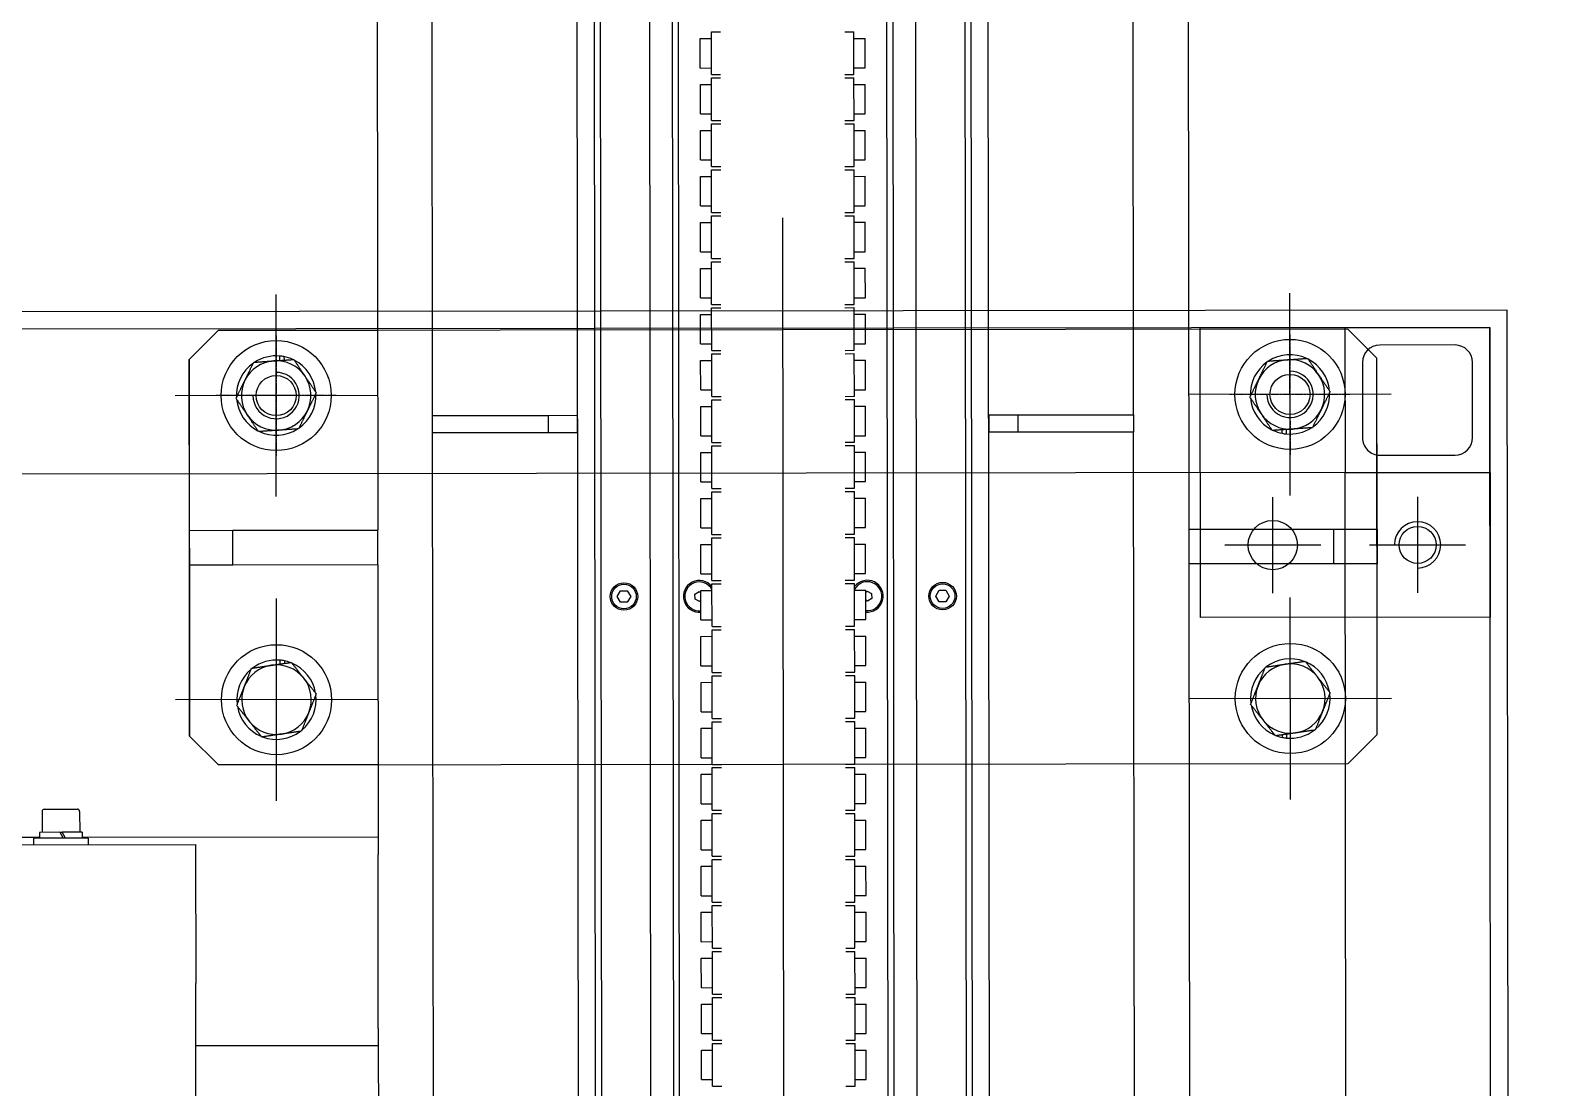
# Model space of a CAD drawing. Header units: feet. Extents: x -99009 to 3252343, y -11094690 to 9035152.
# Drawn here: x 2520143 to 2520664, y -1972235 to -1971870 of the extents above; entities that cross this region are included whole.
import ezdxf

# ---------------------------------------------------------------- set-up
doc = ezdxf.new("R2010")
doc.units = ezdxf.units.FT
doc.linetypes.add('CHAIN', pattern=[0.7087, 0.4724, -0.0591, 0.1181, -0.0591])
for name, color, linetype in [('1', 1, 'Continuous'), ('K-LINE', 7, 'Continuous'), ('栗本図面枠', 7, 'Continuous')]:
    doc.layers.add(name, color=color, linetype=linetype)

# ---------------------------------------------------------------- blocks, each defined once
blk = doc.blocks.new('K24582845e8a56')
at = {"layer": '栗本図面枠', "color": 1}
for p, q in [((-3309.55, 250), (-4554.55, 250)), ((-4554.55, 250), (-4554.55, -506)), ((-3309.55, 244), (-4548.55, 244)), ((-4548.55, 244), (-4548.55, -500)), ((-4498.55, 244), (-4548.55, 244)), ((-4548.55, 244), (-4548.55, 194)), ((-4548.55, 144), (-4548.55, 244)), ((-4548.55, 244), (-4448.55, 244)), ((-4498.55, 194), (-4498.55, 244)), ((-4448.55, 244), (-4448.55, 144)), ((-4510.55, 238), (-4536.55, 238)), ((-4473.55, 202.42), (-4473.55, 235.57)), ((-4542.55, 232), (-4542.55, 206)), ((-4504.55, 206), (-4504.55, 232)), ((-4490.13, 219), (-4456.98, 219)), ((-4548.05, 195), (-4538.05, 205)), ((-4548.05, 195), (-4538.05, 205)), ((-4479.05, 205), (-4538.05, 205)), ((-4408.05, 205), (-4538.05, 205)), ((-4479.05, 190), (-4479.05, 205)), ((-4479.05, 205), (-4467.05, 205)), ((-4408.05, 205), (-4467.05, 205)), ((-4467.05, 205), (-4467.05, 190)), ((-4408.05, 205), (-4398.05, 195)), ((-4408.05, 205), (-4398.05, 195)), ((-4536.55, 200), (-4510.55, 200)), ((-4548.55, 194), (-4498.55, 194)), ((-4548.05, 195), (-4548.05, 140)), ((-4548.05, 195), (-4548.05, -195)), ((-3359.55, 194), (-4498.55, 194)), ((-4498.55, 194), (-4498.55, -450)), ((-4398.05, 140), (-4398.05, 195)), ((-4398.05, -195), (-4398.05, 195)), ((-4479.05, 140), (-4479.05, 190)), ((-4479.05, 190), (-4467.05, 190)), ((-4467.05, 190), (-4467.05, 140)), ((-4473.55, 185.57), (-4473.55, 152.42)), ((-4513.44, 173.68), (-4511.92, 173.68)), ((-4512.13, 172.28), (-4513.34, 172.28)), ((-4408.23, 173.68), (-4406.92, 173.68)), ((-4407.13, 172.28), (-4408.03, 172.28)), ((-4456.98, 169), (-4490.13, 169)), ((-4448.55, 144), (-4548.55, 144)), ((-4662.55, 140), (-4479.05, 140)), ((-4479.05, 140), (-4467.05, 140)), ((-4467.05, 140), (-4258.05, 140)), ((-4518.61, 121), (-4987.61, 121)), ((-4518.61, 81), (-4518.61, 121)), ((-4518.61, 121), (-4512.61, 121)), ((-4138.61, 121), (-4512.61, 121)), ((-4512.61, 121), (-4512.61, 81)), ((-4518.61, 71), (-4518.61, 81)), ((-4518.61, 81), (-4512.61, 81)), ((-4512.61, 81), (-4512.61, 71)), ((-4063.31, 71), (-5150.61, 71)), ((-4518.61, 71), (-4512.61, 71)), ((-4099.26, 63), (-5294.05, 63)), ((-5150.61, 65), (-4063.31, 65)), ((-4458.05, 56.15), (-4456.05, 57.31)), ((-4458.05, 53.85), (-4458.05, 56.15)), ((-4456.05, 52.69), (-4458.05, 53.85)), ((-4456.05, 57.31), (-4454.05, 56.15)), ((-4454.05, 53.85), (-4456.05, 52.69)), ((-4454.05, 56.15), (-4454.05, 53.85)), ((-4158.3, 46), (-5294.05, 46)), ((-5294.05, 38), (-4158.3, 38)), ((-4118.88, 36), (-5194.05, 36)), ((-4638.47, 28.44), (-4648.63, 28.44)), ((-4648.63, 24.61), (-4648.63, 28.44)), ((-4638.47, 24.61), (-4638.47, 28.44)), ((-4622.6, 28.44), (-4632.76, 28.44)), ((-4632.76, 24.61), (-4632.76, 28.44)), ((-4622.6, 24.61), (-4622.6, 28.44)), ((-4606.72, 28.44), (-4616.88, 28.44)), ((-4616.88, 24.61), (-4616.88, 28.44)), ((-4606.72, 24.61), (-4606.72, 28.44)), ((-4590.85, 28.44), (-4601.01, 28.44)), ((-4601.01, 24.61), (-4601.01, 28.44)), ((-4590.85, 24.61), (-4590.85, 28.44)), ((-4574.97, 28.44), (-4585.13, 28.44)), ((-4585.13, 24.61), (-4585.13, 28.44)), ((-4574.97, 24.61), (-4574.97, 28.44)), ((-4559.1, 28.44), (-4569.26, 28.44)), ((-4569.26, 24.61), (-4569.26, 28.44)), ((-4559.1, 24.61), (-4559.1, 28.44)), ((-4543.22, 28.44), (-4553.38, 28.44)), ((-4553.38, 24.61), (-4553.38, 28.44)), ((-4543.22, 24.61), (-4543.22, 28.44)), ((-4527.35, 28.44), (-4537.51, 28.44)), ((-4537.51, 24.61), (-4537.51, 28.44)), ((-4527.35, 24.61), (-4527.35, 28.44)), ((-4511.47, 28.44), (-4521.63, 28.44)), ((-4521.63, 24.61), (-4521.63, 28.44)), ((-4511.47, 24.61), (-4511.47, 28.44)), ((-4495.6, 28.44), (-4505.76, 28.44)), ((-4505.76, 24.61), (-4505.76, 28.44)), ((-4495.6, 24.61), (-4495.6, 28.44)), ((-4479.72, 28.44), (-4489.88, 28.44)), ((-4489.88, 24.61), (-4489.88, 28.44)), ((-4479.72, 24.61), (-4479.72, 28.44)), ((-4463.85, 28.44), (-4474.01, 28.44)), ((-4474.01, 24.61), (-4474.01, 28.44)), ((-4463.85, 24.61), (-4463.85, 28.44)), ((-4447.97, 28.44), (-4458.13, 28.44)), ((-4458.13, 24.61), (-4458.13, 28.44)), ((-4457.78, 28.94), (-4456.97, 30.47)), ((-4457.47, 28.44), (-4457.78, 28.94)), ((-4456.97, 30.47), (-4455.24, 30.53)), ((-4455.24, 30.53), (-4454.32, 29.06)), ((-4454.32, 29.06), (-4454.65, 28.44)), ((-4447.97, 24.61), (-4447.97, 28.44)), ((-4432.1, 28.44), (-4442.26, 28.44)), ((-4442.26, 24.61), (-4442.26, 28.44)), ((-4432.1, 24.61), (-4432.1, 28.44)), ((-4416.22, 28.44), (-4426.38, 28.44)), ((-4426.38, 24.61), (-4426.38, 28.44)), ((-4416.22, 24.61), (-4416.22, 28.44)), ((-4400.35, 28.44), (-4410.51, 28.44)), ((-4410.51, 24.61), (-4410.51, 28.44)), ((-4400.35, 24.61), (-4400.35, 28.44)), ((-4384.47, 28.44), (-4394.63, 28.44)), ((-4394.63, 24.61), (-4394.63, 28.44)), ((-4384.47, 24.61), (-4384.47, 28.44)), ((-4368.6, 28.44), (-4378.76, 28.44)), ((-4378.76, 24.61), (-4378.76, 28.44)), ((-4368.6, 24.61), (-4368.6, 28.44)), ((-4352.72, 28.44), (-4362.88, 28.44)), ((-4362.88, 24.61), (-4362.88, 28.44)), ((-4352.72, 24.61), (-4352.72, 28.44)), ((-4336.85, 28.44), (-4347.01, 28.44)), ((-4347.01, 24.61), (-4347.01, 28.44)), ((-4336.85, 24.61), (-4336.85, 28.44)), ((-4320.97, 28.44), (-4331.13, 28.44)), ((-4331.13, 24.61), (-4331.13, 28.44)), ((-4320.97, 24.61), (-4320.97, 28.44)), ((-4305.1, 28.44), (-4315.26, 28.44)), ((-4315.26, 24.61), (-4315.26, 28.44)), ((-4305.1, 24.61), (-4305.1, 28.44)), ((-4289.22, 28.44), (-4299.38, 28.44)), ((-4299.38, 24.61), (-4299.38, 28.44)), ((-4289.22, 24.61), (-4289.22, 28.44)), ((-4636.19, 24.61), (-4650.92, 24.61)), ((-4650.92, 21.41), (-4650.92, 24.61)), ((-4636.19, 21.41), (-4636.19, 24.61)), ((-4620.31, 24.61), (-4635.04, 24.61)), ((-4635.04, 21.41), (-4635.04, 24.61)), ((-4620.31, 21.41), (-4620.31, 24.61)), ((-4604.44, 24.61), (-4619.17, 24.61)), ((-4619.17, 21.41), (-4619.17, 24.61)), ((-4604.44, 21.41), (-4604.44, 24.61)), ((-4588.56, 24.61), (-4603.29, 24.61)), ((-4603.29, 21.41), (-4603.29, 24.61)), ((-4588.56, 21.41), (-4588.56, 24.61)), ((-4572.69, 24.61), (-4587.42, 24.61)), ((-4587.42, 21.41), (-4587.42, 24.61)), ((-4572.69, 21.41), (-4572.69, 24.61)), ((-4556.81, 24.61), (-4571.54, 24.61)), ((-4571.54, 21.41), (-4571.54, 24.61)), ((-4556.81, 21.41), (-4556.81, 24.61)), ((-4540.94, 24.61), (-4555.67, 24.61)), ((-4555.67, 21.41), (-4555.67, 24.61)), ((-4540.94, 21.41), (-4540.94, 24.61)), ((-4525.06, 24.61), (-4539.79, 24.61)), ((-4539.79, 21.41), (-4539.79, 24.61)), ((-4525.06, 21.41), (-4525.06, 24.61)), ((-4509.19, 24.61), (-4523.92, 24.61)), ((-4523.92, 21.41), (-4523.92, 24.61)), ((-4509.19, 21.41), (-4509.19, 24.61)), ((-4493.31, 24.61), (-4508.04, 24.61)), ((-4508.04, 21.41), (-4508.04, 24.61)), ((-4493.31, 21.41), (-4493.31, 24.61)), ((-4477.44, 24.61), (-4492.17, 24.61)), ((-4492.17, 21.41), (-4492.17, 24.61)), ((-4477.44, 21.41), (-4477.44, 24.61)), ((-4461.56, 24.61), (-4476.29, 24.61)), ((-4476.29, 21.41), (-4476.29, 24.61)), ((-4461.56, 21.41), (-4461.56, 24.61)), ((-4445.69, 24.61), (-4460.42, 24.61)), ((-4460.42, 21.41), (-4460.42, 24.61)), ((-4445.69, 21.41), (-4445.69, 24.61)), ((-4429.81, 24.61), (-4444.54, 24.61)), ((-4444.54, 21.41), (-4444.54, 24.61)), ((-4429.81, 21.41), (-4429.81, 24.61)), ((-4413.94, 24.61), (-4428.67, 24.61)), ((-4428.67, 21.41), (-4428.67, 24.61)), ((-4413.94, 21.41), (-4413.94, 24.61)), ((-4398.06, 24.61), (-4412.79, 24.61)), ((-4412.79, 21.41), (-4412.79, 24.61)), ((-4398.06, 21.41), (-4398.06, 24.61)), ((-4382.19, 24.61), (-4396.92, 24.61)), ((-4396.92, 21.41), (-4396.92, 24.61)), ((-4382.19, 21.41), (-4382.19, 24.61)), ((-4366.31, 24.61), (-4381.04, 24.61)), ((-4381.04, 21.41), (-4381.04, 24.61)), ((-4366.31, 21.41), (-4366.31, 24.61)), ((-4350.44, 24.61), (-4365.17, 24.61)), ((-4365.17, 21.41), (-4365.17, 24.61)), ((-4350.44, 21.41), (-4350.44, 24.61)), ((-4334.56, 24.61), (-4349.29, 24.61)), ((-4349.29, 21.41), (-4349.29, 24.61)), ((-4334.56, 21.41), (-4334.56, 24.61)), ((-4318.69, 24.61), (-4333.42, 24.61)), ((-4333.42, 21.41), (-4333.42, 24.61)), ((-4318.69, 21.41), (-4318.69, 24.61)), ((-4302.81, 24.61), (-4317.54, 24.61)), ((-4317.54, 21.41), (-4317.54, 24.61)), ((-4302.81, 21.41), (-4302.81, 24.61)), ((-4286.94, 24.61), (-4301.67, 24.61)), ((-4301.67, 21.41), (-4301.67, 24.61)), ((-4286.94, 21.41), (-4286.94, 24.61)), ((-3264.58, 0), (-4586.7, 0)), ((-4650.92, -24.62), (-4650.92, -21.42)), ((-4636.19, -24.62), (-4650.92, -24.62)), ((-4648.63, -28.44), (-4648.63, -24.62)), ((-4638.47, -28.44), (-4638.47, -24.62)), ((-4636.19, -24.62), (-4636.19, -21.42)), ((-4635.04, -24.62), (-4635.04, -21.42)), ((-4620.31, -24.62), (-4635.04, -24.62)), ((-4632.76, -28.44), (-4632.76, -24.62)), ((-4622.6, -28.44), (-4622.6, -24.62)), ((-4620.31, -24.62), (-4620.31, -21.42)), ((-4619.17, -24.62), (-4619.17, -21.42)), ((-4604.44, -24.62), (-4619.17, -24.62)), ((-4616.88, -28.44), (-4616.88, -24.62)), ((-4606.72, -28.44), (-4606.72, -24.62)), ((-4604.44, -24.62), (-4604.44, -21.42)), ((-4603.29, -24.62), (-4603.29, -21.42)), ((-4588.56, -24.62), (-4603.29, -24.62)), ((-4601.01, -28.44), (-4601.01, -24.62)), ((-4590.85, -28.44), (-4590.85, -24.62)), ((-4588.56, -24.62), (-4588.56, -21.42)), ((-4587.42, -24.62), (-4587.42, -21.42)), ((-4572.69, -24.62), (-4587.42, -24.62)), ((-4585.13, -28.44), (-4585.13, -24.62)), ((-4574.97, -28.44), (-4574.97, -24.62)), ((-4572.69, -24.62), (-4572.69, -21.42)), ((-4571.54, -24.62), (-4571.54, -21.42)), ((-4556.81, -24.62), (-4571.54, -24.62)), ((-4569.26, -28.44), (-4569.26, -24.62)), ((-4559.1, -28.44), (-4559.1, -24.62)), ((-4556.81, -24.62), (-4556.81, -21.42)), ((-4555.67, -24.62), (-4555.67, -21.42)), ((-4540.94, -24.62), (-4555.67, -24.62)), ((-4553.38, -28.44), (-4553.38, -24.62)), ((-4543.22, -28.44), (-4543.22, -24.62)), ((-4540.94, -24.62), (-4540.94, -21.42)), ((-4539.79, -24.62), (-4539.79, -21.42)), ((-4525.06, -24.62), (-4539.79, -24.62)), ((-4537.51, -28.44), (-4537.51, -24.62)), ((-4527.35, -28.44), (-4527.35, -24.62)), ((-4525.06, -24.62), (-4525.06, -21.42)), ((-4523.92, -24.62), (-4523.92, -21.42)), ((-4509.19, -24.62), (-4523.92, -24.62)), ((-4521.63, -28.44), (-4521.63, -24.62)), ((-4511.47, -28.44), (-4511.47, -24.62)), ((-4509.19, -24.62), (-4509.19, -21.42)), ((-4508.04, -24.62), (-4508.04, -21.42)), ((-4493.31, -24.62), (-4508.04, -24.62)), ((-4505.76, -28.44), (-4505.76, -24.62)), ((-4495.6, -28.44), (-4495.6, -24.62)), ((-4493.31, -24.62), (-4493.31, -21.42)), ((-4492.17, -24.62), (-4492.17, -21.42)), ((-4477.44, -24.62), (-4492.17, -24.62)), ((-4489.88, -28.44), (-4489.88, -24.62)), ((-4479.72, -28.44), (-4479.72, -24.62)), ((-4477.44, -24.62), (-4477.44, -21.42)), ((-4476.29, -24.62), (-4476.29, -21.42)), ((-4461.56, -24.62), (-4476.29, -24.62)), ((-4474.01, -28.44), (-4474.01, -24.62)), ((-4463.85, -28.44), (-4463.85, -24.62)), ((-4461.56, -24.62), (-4461.56, -21.42)), ((-4460.42, -24.62), (-4460.42, -21.42)), ((-4445.69, -24.62), (-4460.42, -24.62)), ((-4458.13, -28.44), (-4458.13, -24.62)), ((-4447.97, -28.44), (-4447.97, -24.62)), ((-4445.69, -24.62), (-4445.69, -21.42)), ((-4444.54, -24.62), (-4444.54, -21.42)), ((-4429.81, -24.62), (-4444.54, -24.62)), ((-4442.26, -28.44), (-4442.26, -24.62)), ((-4432.1, -28.44), (-4432.1, -24.62)), ((-4429.81, -24.62), (-4429.81, -21.42)), ((-4428.67, -24.62), (-4428.67, -21.42)), ((-4413.94, -24.62), (-4428.67, -24.62)), ((-4426.38, -28.44), (-4426.38, -24.62)), ((-4416.22, -28.44), (-4416.22, -24.62)), ((-4413.94, -24.62), (-4413.94, -21.42)), ((-4412.79, -24.62), (-4412.79, -21.42)), ((-4398.06, -24.62), (-4412.79, -24.62)), ((-4410.51, -28.44), (-4410.51, -24.62)), ((-4400.35, -28.44), (-4400.35, -24.62)), ((-4398.06, -24.62), (-4398.06, -21.42)), ((-4396.92, -24.62), (-4396.92, -21.42)), ((-4382.19, -24.62), (-4396.92, -24.62)), ((-4394.63, -28.44), (-4394.63, -24.62)), ((-4384.47, -28.44), (-4384.47, -24.62)), ((-4382.19, -24.62), (-4382.19, -21.42)), ((-4381.04, -24.62), (-4381.04, -21.42)), ((-4366.31, -24.62), (-4381.04, -24.62)), ((-4378.76, -28.44), (-4378.76, -24.62)), ((-4368.6, -28.44), (-4368.6, -24.62)), ((-4366.31, -24.62), (-4366.31, -21.42)), ((-4365.17, -24.62), (-4365.17, -21.42)), ((-4350.44, -24.62), (-4365.17, -24.62)), ((-4362.88, -28.44), (-4362.88, -24.62)), ((-4352.72, -28.44), (-4352.72, -24.62)), ((-4350.44, -24.62), (-4350.44, -21.42)), ((-4349.29, -24.62), (-4349.29, -21.42)), ((-4334.56, -24.62), (-4349.29, -24.62)), ((-4347.01, -28.44), (-4347.01, -24.62)), ((-4336.85, -28.44), (-4336.85, -24.62)), ((-4334.56, -24.62), (-4334.56, -21.42)), ((-4333.42, -24.62), (-4333.42, -21.42)), ((-4318.69, -24.62), (-4333.42, -24.62)), ((-4331.13, -28.44), (-4331.13, -24.62)), ((-4320.97, -28.44), (-4320.97, -24.62)), ((-4318.69, -24.62), (-4318.69, -21.42)), ((-4317.54, -24.62), (-4317.54, -21.42)), ((-4302.81, -24.62), (-4317.54, -24.62)), ((-4315.26, -28.44), (-4315.26, -24.62)), ((-4305.1, -28.44), (-4305.1, -24.62)), ((-4302.81, -24.62), (-4302.81, -21.42)), ((-4301.67, -24.62), (-4301.67, -21.42)), ((-4286.94, -24.62), (-4301.67, -24.62)), ((-4299.38, -28.44), (-4299.38, -24.62)), ((-4289.22, -28.44), (-4289.22, -24.62)), ((-4286.94, -24.62), (-4286.94, -21.42)), ((-4638.47, -28.44), (-4648.63, -28.44)), ((-4622.6, -28.44), (-4632.76, -28.44)), ((-4606.72, -28.44), (-4616.88, -28.44)), ((-4590.85, -28.44), (-4601.01, -28.44)), ((-4574.97, -28.44), (-4585.13, -28.44)), ((-4559.1, -28.44), (-4569.26, -28.44)), ((-4543.22, -28.44), (-4553.38, -28.44)), ((-4527.35, -28.44), (-4537.51, -28.44)), ((-4511.47, -28.44), (-4521.63, -28.44)), ((-4495.6, -28.44), (-4505.76, -28.44)), ((-4479.72, -28.44), (-4489.88, -28.44)), ((-4463.85, -28.44), (-4474.01, -28.44)), ((-4447.97, -28.44), (-4458.13, -28.44)), ((-4457.78, -29.06), (-4457.45, -28.44)), ((-4456.87, -30.53), (-4457.78, -29.06)), ((-4455.14, -30.47), (-4456.87, -30.53)), ((-4454.32, -28.94), (-4455.14, -30.47)), ((-4454.63, -28.44), (-4454.32, -28.94)), ((-4432.1, -28.44), (-4442.26, -28.44)), ((-4416.22, -28.44), (-4426.38, -28.44)), ((-4400.35, -28.44), (-4410.51, -28.44)), ((-4384.47, -28.44), (-4394.63, -28.44)), ((-4368.6, -28.44), (-4378.76, -28.44)), ((-4352.72, -28.44), (-4362.88, -28.44)), ((-4336.85, -28.44), (-4347.01, -28.44)), ((-4320.97, -28.44), (-4331.13, -28.44)), ((-4305.1, -28.44), (-4315.26, -28.44)), ((-4289.22, -28.44), (-4299.38, -28.44)), ((-4005.55, -36), (-5194.05, -36)), ((-4005.5, -38), (-5294.05, -38)), ((-5294.05, -46), (-4003.38, -46)), ((-4458.05, -53.85), (-4456.05, -52.69)), ((-4458.05, -56.15), (-4458.05, -53.85)), ((-4456.05, -57.31), (-4458.05, -56.15)), ((-4456.05, -52.69), (-4454.05, -53.85)), ((-4454.05, -56.15), (-4456.05, -57.31)), ((-4454.05, -53.85), (-4454.05, -56.15)), ((-5294.05, -63), (-4000.88, -63)), ((-4063.31, -65), (-5150.61, -65)), ((-5150.61, -71), (-4063.31, -71)), ((-4512.61, -71), (-4518.61, -71)), ((-4518.61, -81), (-4518.61, -71)), ((-4512.61, -71), (-4512.61, -81)), ((-4512.61, -81), (-4518.61, -81)), ((-4518.61, -121), (-4518.61, -81)), ((-4512.61, -81), (-4512.61, -121)), ((-4518.61, -121), (-4987.61, -121)), ((-4512.61, -121), (-4518.61, -121)), ((-4138.61, -121), (-4512.61, -121)), ((-4662.55, -140), (-4479.05, -140)), ((-4548.05, -195), (-4548.05, -140)), ((-4467.05, -140), (-4479.05, -140)), ((-4479.05, -190), (-4479.05, -140)), ((-4467.05, -140), (-4373.05, -140)), ((-4467.05, -140), (-4467.05, -190)), ((-4398.05, -140), (-4398.05, -195)), ((-4373.05, -140), (-4373.05, -242.1)), ((-4373.05, -140), (-4367.05, -140)), ((-4307.05, -140), (-4367.05, -140)), ((-4307.05, -140), (-4301.05, -140)), ((-4301.05, -140), (-4258.05, -140)), ((-4301.05, -140), (-4301.05, -203)), ((-4537.67, -173.68), (-4539.19, -173.68)), ((-4538.98, -172.28), (-4537.76, -172.28)), ((-4432.87, -173.68), (-4434.19, -173.68)), ((-4433.98, -172.28), (-4433.08, -172.28)), ((-4467.05, -190), (-4479.05, -190)), ((-4479.05, -205), (-4479.05, -190)), ((-4467.05, -190), (-4467.05, -205)), ((-4538.05, -205), (-4548.05, -195)), ((-4538.05, -205), (-4548.05, -195)), ((-4398.05, -195), (-4408.05, -205)), ((-4398.05, -195), (-4408.05, -205)), ((-4370.55, -513), (-4370.55, -203)), ((-4370.55, -203), (-4322.66, -203)), ((-4000.16, -203), (-4322.66, -203)), ((-4479.05, -205), (-4538.05, -205)), ((-4538.05, -205), (-4408.05, -205)), ((-4467.05, -205), (-4479.05, -205)), ((-4408.05, -205), (-4467.05, -205)), ((-4382.85, -255.2), (-4382.85, -243.8)), ((-4382.05, -243), (-4374.85, -243)), ((-4374.85, -242.1), (-4374.85, -249.1)), ((-4374.85, -242.1), (-4372.85, -242.1)), ((-4372.85, -240.1), (-4372.85, -258.9)), ((-4372.85, -240.1), (-4370.55, -240.1)), ((-4372.85, -247.95), (-4374.85, -249.1)), ((-4374.85, -249.9), (-4372.85, -248.75)), ((-4374.85, -249.9), (-4374.85, -249.1)), ((-4374.85, -249.9), (-4374.85, -256.9)), ((-4382.05, -256), (-4374.85, -256)), ((-4374.85, -256.9), (-4372.85, -256.9)), ((-4373.05, -256.9), (-4373.05, -489.1)), ((-4372.85, -258.9), (-4370.55, -258.9))]:
    blk.add_line(p, q, dxfattribs=at)
at = {"layer": '栗本図面枠', "color": 1, "ltscale": 7.755033}
for p, q in [((-4525.55, 209.9), (-4525.55, 140.1)), ((-4420.55, 209.9), (-4420.55, 140.1)), ((-4490.65, 175), (-4560.45, 175)), ((-4385.65, 175), (-4455.45, 175)), ((-4525.55, -140.1), (-4525.55, -209.9)), ((-4420.55, -140.1), (-4420.55, -209.9)), ((-4490.65, -175), (-4560.45, -175)), ((-4385.65, -175), (-4455.45, -175))]:
    blk.add_line(p, q, dxfattribs=at)
at = {"layer": '栗本図面枠', "color": 1, "linetype": 'CHAIN', "ltscale": 5.755142}
for p, q in [((-4525.55, 195.72), (-4525.55, 154.28)), ((-4546.27, 175), (-4504.83, 175)), ((-4525.55, -154.28), (-4525.55, -195.72)), ((-4546.27, -175), (-4504.83, -175))]:
    blk.add_line(p, q, dxfattribs=at)
at = {"layer": '栗本図面枠', "color": 1, "ltscale": 1.763693}
blk.add_line((-4525.55, -167.06), (-4525.55, -182.94), dxfattribs=at)
at = {"layer": '栗本図面枠', "color": 1, "ltscale": 3.981628}
blk.add_line((-4497.65, -175), (-4533.49, -175), dxfattribs=at)
at = {"layer": '栗本図面枠', "color": 1}
for centre, radius in [((-4473.55, 219), 6.4), ((-4525.55, 175), 19), ((-4420.55, 175), 19), ((-4525.55, 175), 6.92), ((-4473.55, 169), 8.5), ((-4456.05, 55), 4.75), ((-4456.05, 55), 4.25), ((-4456.05, -55), 4.75), ((-4456.05, -55), 4.25), ((-4525.55, -175), 19), ((-4420.55, -175), 19), ((-4525.55, -175), 6.92)]:
    blk.add_circle(centre, radius, dxfattribs=at)
for centre, radius, start, end in [((-4536.55, 232), 6, 90, 180), ((-4510.55, 232), 6, 0, 90), ((-4473.55, 219), 8, 0, 270), ((-4536.55, 206), 6, 180, 270), ((-4510.55, 206), 6, 270, 0), ((-4525.55, 175), 13.7, 95.0014, 152.6951), ((-4525.55, 175), 13.7, 35.0014, 92.6951), ((-4420.55, 175), 13.7, 99.4715, 157.1652), ((-4420.55, 175), 13.7, 39.4715, 97.1652), ((-4525.55, 175), 12, 123.8483, 183.8483), ((-4525.55, 175), 8, 270, 180), ((-4525.55, 175), 12, 63.8483, 123.8483), ((-4525.55, 175), 12, 3.8483, 63.8483), ((-4420.55, 175), 12, 128.3184, 188.3184), ((-4420.55, 175), 12, 68.3184, 128.3184), ((-4420.55, 175), 12, 8.3184, 68.3184), ((-4420.55, 175), 13.7, 354.4679, 37.1652), ((-4525.55, 175), 13.7, 155.0014, 212.6951), ((-4525.55, 175), 13.7, 354.4679, 32.6951), ((-4420.55, 175), 13.7, 159.4715, 217.1652), ((-4525.55, 175), 12, 183.8483, 243.8483), ((-4525.55, 175), 12, 303.8483, 3.8483), ((-4525.55, 175), 13.7, 335.0014, 348.5453), ((-4525.55, 175), 13.7, 348.5453, 354.4679), ((-4420.55, 175), 12, 188.3184, 248.3184), ((-4420.55, 175), 12, 308.3184, 8.3184), ((-4420.55, 175), 13.7, 339.4715, 348.5453), ((-4420.55, 175), 13.7, 348.5453, 354.4679), ((-4525.55, 175), 13.7, 215.0014, 272.6951), ((-4525.55, 175), 13.7, 275.0014, 332.6951), ((-4420.55, 175), 13.7, 279.4715, 337.1652), ((-4525.55, 175), 12, 243.8483, 303.8483), ((-4420.55, 175), 13.7, 219.4715, 277.1652), ((-4420.55, 175), 12, 248.3184, 308.3184), ((-4456.05, 29), 5.5, 354.1561, 232.8705), ((-4456.05, 29), 5, 353.5694, 241.2826), ((-4456.05, -29), 5.5, 127.1295, 5.8439), ((-4456.05, -29), 5, 118.7174, 6.4306), ((-4525.55, -175), 13.7, 95.0014, 152.6951), ((-4525.55, -175), 13.7, 35.0014, 92.6951), ((-4420.55, -175), 13.7, 99.4715, 157.1652), ((-4420.55, -175), 13.7, 39.4715, 97.1652), ((-4525.55, -175), 12, 123.8483, 183.8483), ((-4525.55, -175), 12, 63.8483, 123.8483), ((-4525.55, -175), 12, 3.8483, 63.8483), ((-4420.55, -175), 12, 128.3184, 188.3184), ((-4420.55, -175), 12, 68.3184, 128.3184), ((-4420.55, -175), 12, 8.3184, 68.3184), ((-4420.55, -175), 13.7, 339.4715, 37.1652), ((-4525.55, -175), 13.7, 155.0014, 168.5453), ((-4525.55, -175), 8, 270, 180), ((-4525.55, -175), 13.7, 335.0014, 32.6951), ((-4420.55, -175), 13.7, 159.4715, 168.5453), ((-4525.55, -175), 13.7, 174.4679, 212.6951), ((-4525.55, -175), 13.7, 168.5453, 174.4679), ((-4525.55, -175), 12, 183.8483, 243.8483), ((-4525.55, -175), 12, 303.8483, 3.8483), ((-4420.55, -175), 13.7, 174.4679, 217.1652), ((-4420.55, -175), 13.7, 168.5453, 174.4679), ((-4420.55, -175), 12, 188.3184, 248.3184), ((-4420.55, -175), 12, 308.3184, 8.3184), ((-4525.55, -175), 13.7, 275.0014, 332.6951), ((-4420.55, -175), 13.7, 279.4715, 337.1652), ((-4525.55, -175), 13.7, 215.0014, 272.6951), ((-4525.55, -175), 12, 243.8483, 303.8483), ((-4420.55, -175), 13.7, 219.4715, 277.1652), ((-4420.55, -175), 12, 248.3184, 308.3184), ((-4382.05, -243.8), 0.8, 90, 180), ((-4382.05, -255.2), 0.8, 180, 270)]:
    blk.add_arc(centre, radius, start, end, dxfattribs=at)
for points, weights in [([(-4532.24, 184.97), (-4529.57, 186.76), (-4526.48, 188.83)], [1, 1.04314139574, 1.01001874936]), ([(-4526.48, 188.83), (-4523.15, 187.19), (-4520.26, 185.77)], [1.01001874936, 1.04314139574, 1]), ([(-4427.99, 184.41), (-4425.47, 186.41), (-4422.56, 188.71)], [1, 1.04314139574, 1.01001874936]), ([(-4422.56, 188.71), (-4419.11, 187.34), (-4416.12, 186.15)], [1.01001874936, 1.04314139574, 1]), ([(-4537.99, 181.11), (-4534.91, 183.18), (-4532.24, 184.97)], [1.01001874936, 1.04314139574, 1]), ([(-4520.26, 185.77), (-4517.38, 184.35), (-4514.05, 182.72)], [1, 1.04314139574, 1.01001874936]), ([(-4514.05, 182.72), (-4513.8, 179.01), (-4513.58, 175.81)], [1.01001874936, 1.04314139574, 1]), ([(-4433.43, 180.12), (-4430.52, 182.42), (-4427.99, 184.41)], [1.01001874936, 1.04314139574, 1]), ([(-4416.12, 186.15), (-4413.13, 184.96), (-4409.68, 183.59)], [1, 1.04314139574, 1.01001874936]), ([(-4409.68, 183.59), (-4409.14, 179.92), (-4408.68, 176.74)], [1.01001874936, 1.04314139574, 1]), ([(-4537.53, 174.19), (-4537.74, 177.4), (-4537.99, 181.11)], [1, 1.04314139574, 1.01001874936]), ([(-4432.43, 173.26), (-4432.89, 176.45), (-4433.43, 180.12)], [1, 1.04314139574, 1.01001874936]), ([(-4537.06, 167.28), (-4537.31, 170.99), (-4537.53, 174.19)], [1.01001874936, 1.04314139574, 1]), ([(-4513.58, 175.81), (-4513.36, 172.6), (-4513.12, 168.89)], [1, 1.04314139574, 1.01001874936]), ([(-4431.42, 166.41), (-4431.96, 170.08), (-4432.43, 173.26)], [1.01001874936, 1.04314139574, 1]), ([(-4408.68, 176.74), (-4408.21, 173.55), (-4407.68, 169.88)], [1, 1.04314139574, 1.01001874936]), ([(-4530.84, 164.23), (-4533.73, 165.65), (-4537.06, 167.28)], [1, 1.04314139574, 1.01001874936]), ([(-4513.12, 168.89), (-4516.2, 166.82), (-4518.87, 165.03)], [1.01001874936, 1.04314139574, 1]), ([(-4407.68, 169.88), (-4410.59, 167.58), (-4413.11, 165.59)], [1.01001874936, 1.04314139574, 1]), ([(-4524.62, 161.17), (-4527.96, 162.81), (-4530.84, 164.23)], [1.01001874936, 1.04314139574, 1]), ([(-4518.87, 165.03), (-4521.54, 163.24), (-4524.62, 161.17)], [1, 1.04314139574, 1.01001874936]), ([(-4424.99, 163.85), (-4427.97, 165.04), (-4431.42, 166.41)], [1, 1.04314139574, 1.01001874936]), ([(-4418.55, 161.29), (-4422, 162.66), (-4424.99, 163.85)], [1.01001874936, 1.04314139574, 1]), ([(-4413.11, 165.59), (-4415.64, 163.59), (-4418.55, 161.29)], [1, 1.04314139574, 1.01001874936]), ([(-4532.24, -165.03), (-4529.57, -163.24), (-4526.48, -161.17)], [1, 1.04314139574, 1.01001874936]), ([(-4526.48, -161.17), (-4523.15, -162.81), (-4520.26, -164.23)], [1.01001874936, 1.04314139574, 1]), ([(-4427.99, -165.59), (-4425.47, -163.59), (-4422.56, -161.29)], [1, 1.04314139574, 1.01001874936]), ([(-4422.56, -161.29), (-4419.11, -162.66), (-4416.12, -163.85)], [1.01001874936, 1.04314139574, 1]), ([(-4537.99, -168.89), (-4534.91, -166.82), (-4532.24, -165.03)], [1.01001874936, 1.04314139574, 1]), ([(-4520.26, -164.23), (-4517.38, -165.65), (-4514.05, -167.28)], [1, 1.04314139574, 1.01001874936]), ([(-4433.43, -169.88), (-4430.52, -167.58), (-4427.99, -165.59)], [1.01001874936, 1.04314139574, 1]), ([(-4416.12, -163.85), (-4413.13, -165.04), (-4409.68, -166.41)], [1, 1.04314139574, 1.01001874936]), ([(-4409.68, -166.41), (-4409.14, -170.08), (-4408.68, -173.26)], [1.01001874936, 1.04314139574, 1]), ([(-4537.53, -175.81), (-4537.74, -172.6), (-4537.99, -168.89)], [1, 1.04314139574, 1.01001874936]), ([(-4514.05, -167.28), (-4513.8, -170.99), (-4513.58, -174.19)], [1.01001874936, 1.04314139574, 1]), ([(-4432.43, -176.74), (-4432.89, -173.55), (-4433.43, -169.88)], [1, 1.04314139574, 1.01001874936]), ([(-4537.06, -182.72), (-4537.31, -179.01), (-4537.53, -175.81)], [1.01001874936, 1.04314139574, 1]), ([(-4513.58, -174.19), (-4513.36, -177.4), (-4513.12, -181.11)], [1, 1.04314139574, 1.01001874936]), ([(-4431.42, -183.59), (-4431.96, -179.92), (-4432.43, -176.74)], [1.01001874936, 1.04314139574, 1]), ([(-4408.68, -173.26), (-4408.21, -176.45), (-4407.68, -180.12)], [1, 1.04314139574, 1.01001874936]), ([(-4513.12, -181.11), (-4516.2, -183.18), (-4518.87, -184.97)], [1.01001874936, 1.04314139574, 1]), ([(-4407.68, -180.12), (-4410.59, -182.42), (-4413.11, -184.41)], [1.01001874936, 1.04314139574, 1]), ([(-4530.84, -185.77), (-4533.73, -184.35), (-4537.06, -182.72)], [1, 1.04314139574, 1.01001874936]), ([(-4524.62, -188.83), (-4527.96, -187.19), (-4530.84, -185.77)], [1.01001874936, 1.04314139574, 1]), ([(-4518.87, -184.97), (-4521.54, -186.76), (-4524.62, -188.83)], [1, 1.04314139574, 1.01001874936]), ([(-4424.99, -186.15), (-4427.97, -184.96), (-4431.42, -183.59)], [1, 1.04314139574, 1.01001874936]), ([(-4418.55, -188.71), (-4422, -187.34), (-4424.99, -186.15)], [1.01001874936, 1.04314139574, 1]), ([(-4413.11, -184.41), (-4415.64, -186.41), (-4418.55, -188.71)], [1, 1.04314139574, 1.01001874936])]:
    blk.add_rational_spline(points, weights, degree=2, dxfattribs=at)

msp = doc.modelspace()

# ---------------------------------------------------------------- linework, layer by layer
at = {"layer": '1'}
msp.add_arc((2520410.24778, -1978395.99612), 100000, 84.1346387202, 194.3871675539, dxfattribs=at)

# ---------------------------------------------------------------- block references
at = {"layer": 'K-LINE', "color": 2, "linetype": 'Continuous', "lineweight": 15, "rotation": 270.0650517140735}
msp.add_blockref('K24582845e8a56', (2520408.11897, -1976520.99344), dxfattribs=at)

doc.saveas('drawing.dxf')
